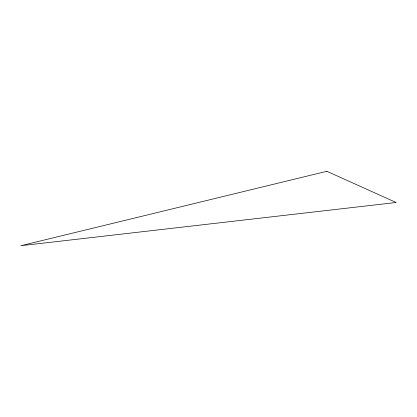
<?xml version="1.0" encoding="UTF-8"?>
<svg xmlns="http://www.w3.org/2000/svg" width="417" height="417" viewBox="0 0 417 417"><rect width="100%" height="100%" fill="white"/><g stroke="black" fill="none" stroke-linecap="round" stroke-linejoin="round"><path stroke-width="0.63" d="M326.86 171.293L20.85 245.707L396.15 202.5L326.86 171.293"/></g></svg>
